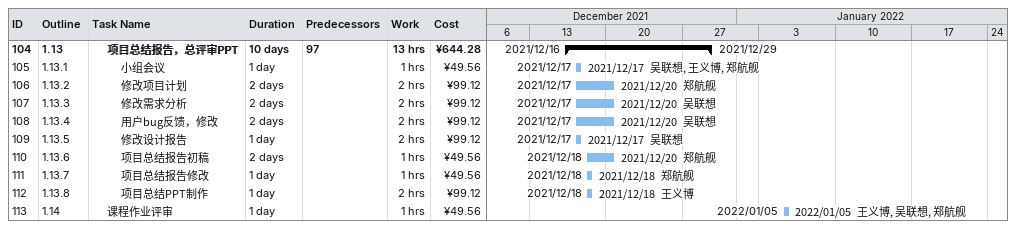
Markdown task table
| ID | WBS | Task | Duration | Start | Finish | Predecessors | Resources | Work (h) | Cost (¥) |
|---|---|---|---|---|---|---|---|---|---|
| 104 | 1.13 | **项目总结报告，总评审PPT** | 10d | 2021-12-16 | 2021-12-29 | 97 |  | 13 | 644.28 |
| 105 | 1.13.1 | 小组会议 | 1d | 2021-12-17 | 2021-12-17 |  | 吴联想, 王义博, 郑航舰 | 1 | 49.56 |
| 106 | 1.13.2 | 修改项目计划 | 2d | 2021-12-17 | 2021-12-20 |  | 郑航舰 | 2 | 99.12 |
| 107 | 1.13.3 | 修改需求分析 | 2d | 2021-12-17 | 2021-12-20 |  | 吴联想 | 2 | 99.12 |
| 108 | 1.13.4 | 用户bug反馈，修改 | 2d | 2021-12-17 | 2021-12-20 |  | 吴联想 | 2 | 99.12 |
| 109 | 1.13.5 | 修改设计报告 | 1d | 2021-12-17 | 2021-12-17 |  | 吴联想 | 2 | 99.12 |
| 110 | 1.13.6 | 项目总结报告初稿 | 2d | 2021-12-18 | 2021-12-20 |  | 郑航舰 | 1 | 49.56 |
| 111 | 1.13.7 | 项目总结报告修改 | 1d | 2021-12-18 | 2021-12-18 |  | 郑航舰 | 1 | 49.56 |
| 112 | 1.13.8 | 项目总结PPT制作 | 1d | 2021-12-18 | 2021-12-18 |  | 王义博 | 2 | 99.12 |
| 113 | 1.14 | 课程作业评审 | 1d | 2022-01-05 | 2022-01-05 |  | 王义博, 吴联想, 郑航舰 | 1 | 49.56 |
